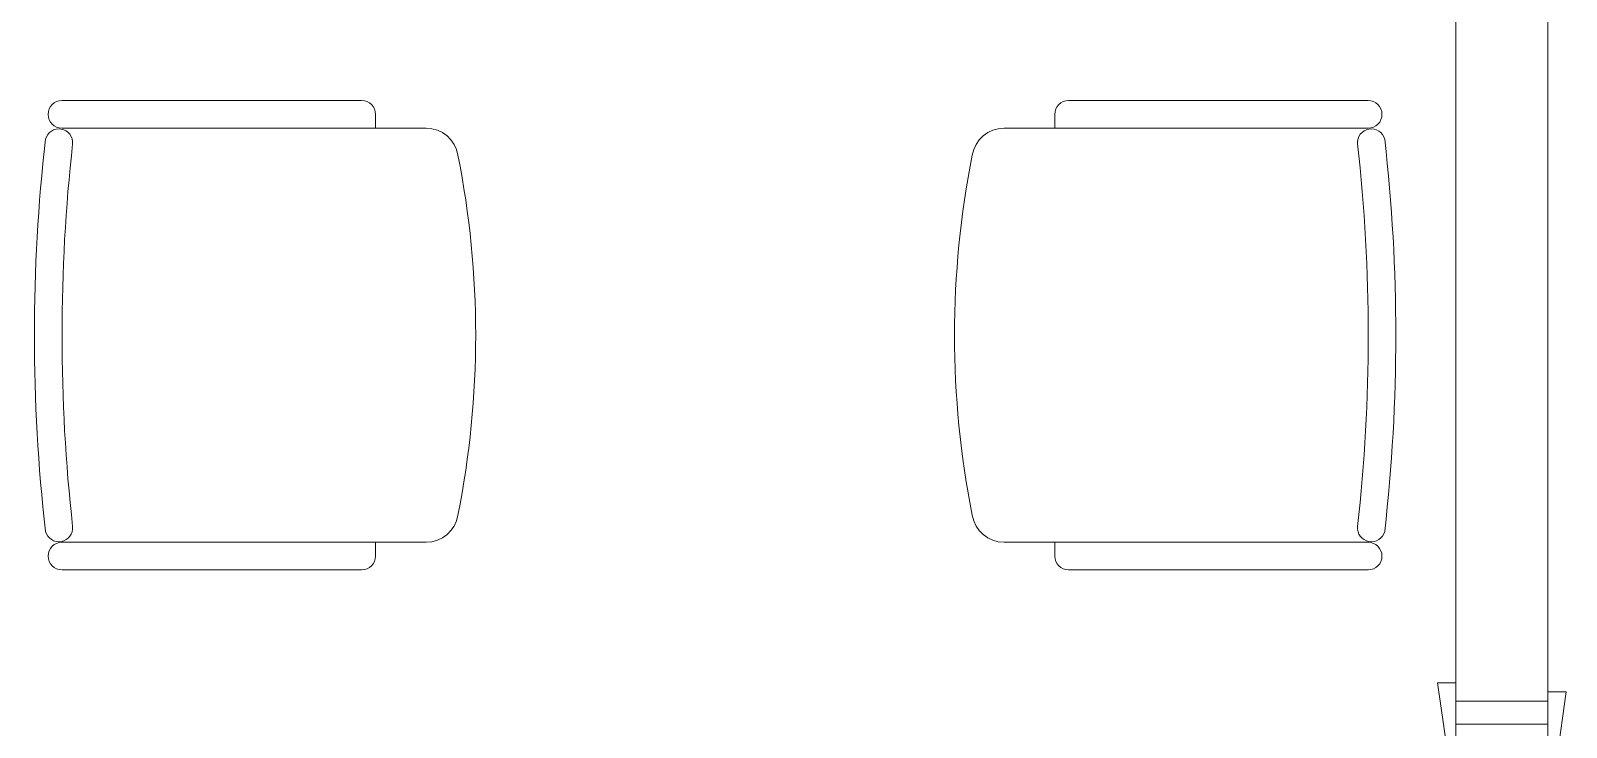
# Model space of a CAD drawing. Extents: x -234346 to 58427, y -132654 to -82394.
# Drawn here: x -30701 to -29032, y -111381 to -110624 of the extents above; entities that cross this region are included whole.
import ezdxf

# ---------------------------------------------------------------- set-up
doc = ezdxf.new("R2010")
doc.units = 0
doc.header["$LTSCALE"] = 8
for name, color, linetype, lineweight in [('72_EGR_EQP_TAG', 9, 'Continuous', 5), ('LOADING', 9, 'Continuous', 5), ('Walls', 9, 'Continuous', 5), ('Wooden Joinery', 9, 'Continuous', 5)]:
    doc.layers.add(name, color=color, linetype=linetype, lineweight=lineweight)
doc.layers.add('TME-NON MEDICAL FURNITURE', color=9, linetype='Continuous')

# ---------------------------------------------------------------- blocks, each defined once
blk = doc.blocks.new('A$C72370EFE')
at = {"layer": 'Wooden Joinery'}
for p, q in [((-0.01, -0.03), (-0.01, -0.07)), ((0, -0.03), (-0.01, -0.03)), ((0.04, -0.03), (0.05, -0.03)), ((0.05, -0.03), (0.05, -0.07)), ((-0.01, -0.04), (-0.02, -0.04)), ((0.05, -0.04), (0.06, -0.04)), ((-0.01, -0.06), (-0.02, -0.06)), ((0.05, -0.06), (0.06, -0.06)), ((-0.05, -0.07), (-0.05, -0.16)), ((-0.03, -0.07), (-0.03, -0.16)), ((0, -0.07), (-0.01, -0.07)), ((0.04, -0.07), (0.05, -0.07)), ((0.07, -0.07), (0.07, -0.16)), ((0.09, -0.07), (0.09, -0.16)), ((-0.01, -0.17), (-0.02, -0.17)), ((-0.01, -0.17), (-0.01, -0.19)), ((0.05, -0.17), (0.06, -0.17)), ((0.05, -0.17), (0.05, -0.19)), ((-0.01, -0.19), (-0.02, -0.19)), ((0.05, -0.19), (0.06, -0.19))]:
    blk.add_line(p, q, dxfattribs=at)
for centre, radius, start, end in [((-0.02, -0.07), 0.03, 90, 180), ((0.06, -0.07), 0.03, 0, 90), ((-0.02, -0.07), 0.01, 90, 180), ((0.06, -0.07), 0.01, 0, 90), ((-0.02, -0.16), 0.03, 180, 270), ((-0.02, -0.16), 0.01, 180, 270), ((0.06, -0.16), 0.01, 270, 0), ((0.06, -0.16), 0.03, 270, 0)]:
    blk.add_arc(centre, radius, start, end, dxfattribs=at)
blk = doc.blocks.new('A$C5DAD61B4')
at = {"layer": 'Wooden Joinery'}
for points in [[(80, 959.1), (80, 969.1), (10, 979.1), (10, 959.1)], [(940, 959.1), (940, 969.1), (1010, 979.1), (1010, 959.1)], [(70, 859.1), (70, 849.1), (0, 839.1), (0, 859.1)], [(120, 859.1), (120, 0), (80, 0), (80, 859.1)], [(950, 859.1), (950, 849.1), (1020, 839.1), (1020, 859.1)]]:
    blk.add_lwpolyline(points, close=True, dxfattribs=at)
for points in [[(45, 859.1), (45, 959.1), (20, 959.1), (20, 859.1), (45, 859.1)], [(45, 859.1), (80, 859.1), (80, 899.1), (90, 899.1), (90, 959.1), (45, 959.1), (45, 859.1)], [(975, 859.1), (940, 859.1), (940, 899.1), (930, 899.1), (930, 959.1), (975, 959.1), (975, 859.1)], [(975, 859.1), (975, 959.1), (1000, 959.1), (1000, 859.1), (975, 859.1)]]:
    blk.add_lwpolyline(points, dxfattribs=at)
blk.add_arc((80, 859.1), 860, 272.666, 0, dxfattribs=at)
at = {"layer": 'Wooden Joinery', "xscale": 999.9999999998854, "yscale": 999.9999999998854, "zscale": 999.9999999998854, "rotation": 180}
blk.add_blockref('A$C72370EFE', (120, 0), dxfattribs=at)
blk = doc.blocks.new('GF21016-P')
at = {"layer": 'LOADING', "extrusion": (-1.24384e-09, -1.20261e-09, -1)}
for p, q in [((0.0128, 0.0179), (0.0128, 0.4136)), ((0.4628, 0.0179), (0.4628, 0.4136)), ((-0.0022, 0.3585), (0.0128, 0.3585)), ((0.4778, 0.3585), (0.4628, 0.3585)), ((-0.0172, 0.0179), (-0.0172, 0.3435)), ((0.4928, 0.0179), (0.4928, 0.3435)), ((0.4778, 0.0029), (0.4778, 0.0029))]:
    blk.add_line(p, q, dxfattribs=at)
for centre, radius, start, end in [((-0.2378, -0.5362), 1.0036, 78.7568, 101.2432), ((-0.0478, 0.4136), 0.035, 0, 80.6557), ((-0.4278, 0.4136), 0.035, 99.3443, 180), ((0.0022, 0.3435), 0.015, 0, 90), ((-0.4778, 0.3435), 0.015, 90, 180), ((0.0022, 0.0179), 0.015, 270, 0), ((0.0022, 0.0179), 0.015, 180, 270), ((-0.0284, 0.0145), 0.015, 284.3864, 95.5209), ((-0.2378, 1.8928), 1.8749, 263.6341, 276.3659), ((-0.4471, 0.0145), 0.015, 84.4791, 255.6136), ((-0.4778, 0.0179), 0.015, 270, 0), ((-0.4778, 0.0179), 0.015, 180, 270), ((-0.2378, 1.8734), 1.8855, 263.5119, 276.4881)]:
    blk.add_arc(centre, radius, start, end, dxfattribs=at)
blk = doc.blocks.new('1stF')
at = {"layer": 'Walls', "color": 9}
for p, q in [((-29052.3, -108492.6, 0.1), (-29052.3, -111352.6, 0.1)), ((-29152.3, -109232.6, 0.1), (-29152.3, -111352.6, 0.1)), ((-29052.3, -111352.6, 0.1), (-29152.3, -111352.6, 0.1))]:
    blk.add_line(p, q, dxfattribs=at)
at = {"layer": 'TME-NON MEDICAL FURNITURE', "color": 9, "extrusion": (-1.86519e-05, 4.75185e-05, 1), "xscale": -1000.000000000005, "yscale": 1000.000000000006, "zscale": -1000.000000000005, "rotation": 270.0000250975433}
blk.add_blockref('GF21016-P', (-30684.8, -111192.7, -4.7), dxfattribs=at)
at = {"layer": 'TME-NON MEDICAL FURNITURE', "color": 9, "extrusion": (1.86519e-05, 4.75185e-05, 1), "xscale": 1000.000000000005, "yscale": 1000.000000000005, "zscale": -1000.000000000001, "rotation": 89.99997490245677}
blk.add_blockref('GF21016-P', (-29229.7, -111192.7, -5.8), dxfattribs=at)
at = {"layer": 'Wooden Joinery', "color": 9, "xscale": -1, "rotation": 270}
blk.add_blockref('A$C5DAD61B4', (-30011.4, -112352.6, 0.1), dxfattribs=at)

msp = doc.modelspace()

# ---------------------------------------------------------------- block references
at = {"layer": '72_EGR_EQP_TAG'}
msp.add_blockref('1stF', (0, 0), dxfattribs=at)

doc.saveas('drawing.dxf')
